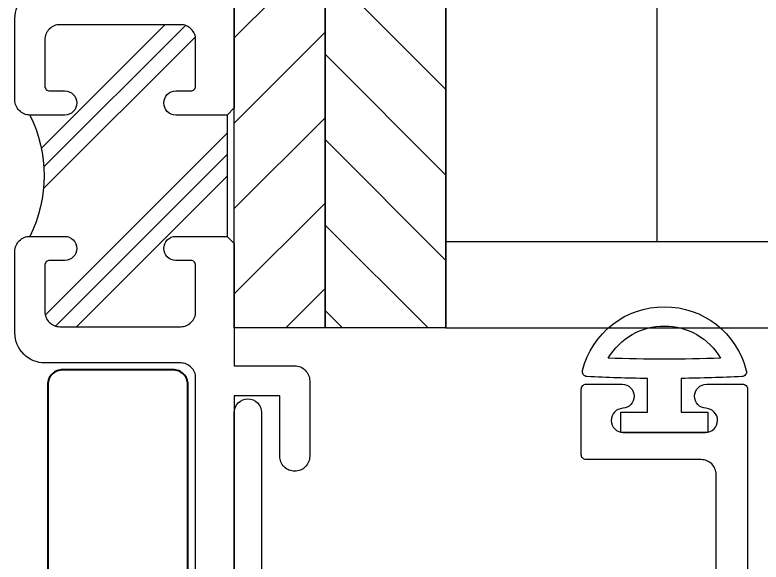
# Model space of a CAD drawing. Extents: x -23 to 190, y -172 to 85.
# Drawn here: x -6.216 to -4.672, y 51.236 to 52.368 of the extents above; entities that cross this region are included whole.
import ezdxf

# ---------------------------------------------------------------- set-up
doc = ezdxf.new("R2010")
doc.units = 0
doc.header["$MEASUREMENT"] = 0
doc.layers.get('0').update_dxf_attribs({"linetype": 'CONTINUOUS'})
for name, color, linetype in [('DIM', 7, 'CONTINUOUS'), ('FRAME', 1, 'CONTINUOUS'), ('GEOMETRY', 1, 'CONTINUOUS'), ('GLASS', 7, 'CONTINUOUS'), ('SETTING BLOCKS', 7, 'CONTINUOUS'), ('TEXT', 7, 'CONTINUOUS')]:
    doc.layers.add(name, color=color, linetype=linetype)

# ---------------------------------------------------------------- blocks, each defined once
blk = doc.blocks.new('3811 114 GLASS STOP')
for points in [[(1.9841, 0.67), (2.6521, 0.67, -0.414214), (2.6831, 0.639), (2.6831, 0.401, 0.414214), (2.6931, 0.391), (2.8291, 0.391, 0.414214), (2.8391, 0.401), (2.8391, 0.4755, 0.414214), (2.8141, 0.5005, 0.399638), (2.7892, 0.4767, -0.400364), (2.7641, 0.453, -0.414214), (2.7391, 0.478), (2.7391, 0.648, -0.414214), (2.7641, 0.673), (2.7642, 0.673, -0.399638), (2.7892, 0.6492, 0.399638), (2.8141, 0.6255, 0.414214), (2.8391, 0.6505), (2.8391, 0.725, 0.414214), (2.8291, 0.735), (2.8291, 0.735), (2.8291, 0.735), (2.8291, 0.735), (-0.0009, 0.735, 0.414214)], [(1.8181, -0.327), (2.7806, -0.327, 0.414214), (2.8086, -0.299, 0.414214), (2.7806, -0.271), (1.8954, -0.271, -0.414214)]]:
    blk.add_lwpolyline(points, format="xyb")
blk = doc.blocks.new('A$C71C12F4B')
at = {"layer": 'SETTING BLOCKS'}
h = blk.add_hatch(dxfattribs=at)
h.set_pattern_fill('ANSI31', color=256, scale=0.25, angle=90, style=0)
h.set_pattern_definition([(135, (-7.229924, -6.356783), (-0.02209709, -0.02209709), [])])
h.paths.add_polyline_path([(0.31027, 0.1095), (0, 0.1095), (0, 0.0625), (0.31027, 0.0625)])
h = blk.add_hatch(dxfattribs=at)
h.set_pattern_fill('ANSI31', color=256, scale=0.25, style=0)
h.set_pattern_definition([(45, (-7.229924, -6.356783), (-0.02209709, 0.02209709), [])])
h.paths.add_polyline_path([(0.31027, 0), (0.31027, 0.0625), (0, 0.0625), (0, 0)])
for points in [[(0, 0.0625), (0, 0.1095), (0.31027, 0.1095), (0.31027, 0.0625)], [(0, 0), (0, 0.0625), (0.31027, 0.0625), (0.31027, 0)]]:
    blk.add_lwpolyline(points, close=True, dxfattribs=at)
blk = doc.blocks.new('25031')
at = {"layer": 'GEOMETRY', "color": 5}
for p, q in [((-0.035, 0.112), (-0.035, 0.042)), ((0.035, 0.042), (0.035, 0.112)), ((-0.035, 0.042), (-0.09, 0.042)), ((-0.09, 0.042), (-0.09, 0)), ((0.09, 0.042), (0.035, 0.042)), ((0.09, 0), (0.09, 0.042)), ((-0.09, 0), (0.09, 0))]:
    blk.add_line(p, q, dxfattribs=at)
for centre, radius, start, end in [((0, 0.0856), 0.1748, 14.1622, 165.8685), ((0, 0.0856), 0.1348, 30.4808, 149.5259), ((0.0002, 3.2904), 3.1386, 267.8759, 269.9963), ((0.005, 3.0562), 2.9044, 269.9005, 272.1922), ((-0.1598, 0.1258), 0.01, 165.8685, 267.1063), ((0.1598, 0.1259), 0.01, 273.0223, 14.1622), ((0.0002, 3.2904), 3.1786, 267.1063, 269.3654), ((0.005, 3.0562), 2.9444, 270.5829, 273.0223)]:
    blk.add_arc(centre, radius, start, end, dxfattribs=at)
blk = doc.blocks.new('3809 BLOCK FRAME')
h = blk.add_hatch()
h.set_pattern_fill('PLAST', color=256, angle=45, style=0)
h.set_pattern_definition([(45, (-4.25098, -6.643), (-0.176777, 0.176777), []), (45, (-4.27308, -6.6209), (-0.176777, 0.176777), []), (45, (-4.29517, -6.5988), (-0.176777, 0.176777), [])])
edge = h.paths.add_edge_path()
edge.add_arc((-0.937, 0.093), 0.031, 270, 360, ccw=False)
edge.add_line((-0.937, 0.062), (-1.033, 0.062))
edge.add_arc((-1.033, 0.072), 0.01, 180, 270, ccw=False)
edge.add_line((-1.043, 0.072), (-1.043, 0.103))
edge.add_arc((-1.068, 0.103), 0.025, 360, 450)
edge.add_arc((-1.068, 0.103), 0.025, 90, 180)
edge.add_line((-1.093, 0.103), (-1.093, 0.031))
edge.add_arc((-1.2185, -0.2208), 0.2814, 63.5092, 116.4908)
edge.add_line((-1.344, 0.031), (-1.344, 0.103))
edge.add_arc((-1.369, 0.103), 0.025, 0, 90)
edge.add_arc((-1.369, 0.103), 0.025, 90, 180)
edge.add_line((-1.394, 0.103), (-1.394, 0.072))
edge.add_arc((-1.404, 0.072), 0.01, 270, 360, ccw=False)
edge.add_line((-1.404, 0.062), (-1.5, 0.062))
edge.add_arc((-1.5, 0.093), 0.031, 180, 270, ccw=False)
edge.add_line((-1.531, 0.093), (-1.531, 0.343))
edge.add_arc((-1.5, 0.343), 0.031, 90, 180, ccw=False)
edge.add_line((-1.5, 0.374), (-1.404, 0.374))
edge.add_arc((-1.404, 0.364), 0.01, 0, 90, ccw=False)
edge.add_line((-1.394, 0.364), (-1.394, 0.333))
edge.add_arc((-1.369, 0.333), 0.025, 180, 270)
edge.add_arc((-1.369, 0.333), 0.025, 270, 360)
edge.add_line((-1.344, 0.333), (-1.344, 0.439))
edge.add_line((-1.344, 0.439), (-1.093, 0.439))
edge.add_line((-1.093, 0.439), (-1.093, 0.333))
edge.add_arc((-1.068, 0.333), 0.025, 180, 270)
edge.add_arc((-1.068, 0.333), 0.025, 270, 360)
edge.add_line((-1.043, 0.333), (-1.043, 0.364))
edge.add_arc((-1.033, 0.364), 0.01, 90, 180, ccw=False)
edge.add_line((-1.033, 0.374), (-0.937, 0.374))
edge.add_arc((-0.937, 0.343), 0.031, 0, 90, ccw=False)
edge.add_line((-0.906, 0.343), (-0.906, 0.093))
blk.add_line((-1.093, 0.439), (-1.344, 0.439))
for points in [[(-1.093, 0.439), (-1.093, 0.333, 0.414214), (-1.068, 0.308, 0.414214), (-1.043, 0.333), (-1.043, 0.364, -0.414214), (-1.033, 0.374), (-0.937, 0.374, -0.414214), (-0.906, 0.343), (-0.906, 0.093, -0.414214), (-0.937, 0.062), (-1.033, 0.062, -0.414214), (-1.043, 0.072), (-1.043, 0.103, 0.414214), (-1.068, 0.128), (-1.068, 0.128, 0.414214), (-1.093, 0.103), (-1.093, 0.031, 0.414214), (-1.062, 0), (-0.893, 0, 0.414214), (-0.831, 0.062)], [(-1.344, 0.439), (-1.344, 0.439), (-1.359, 0.454), (-1.612, 0.454), (-1.612, 0.579, 0.414214), (-1.643, 0.61), (-1.799, 0.61, 0.414214), (-1.83, 0.579, 0.414214), (-1.799, 0.548), (-1.674, 0.548), (-1.674, 0.454), (-4.425, 0.454)], [(-2.0833, 0.374), (-1.637, 0.374, -0.414214), (-1.606, 0.343), (-1.606, 0.062, 0.414214), (-1.544, 0), (-1.375, 0, 0.414214), (-1.344, 0.031), (-1.344, 0.103, 0.414214), (-1.369, 0.128, 0.414214), (-1.394, 0.103), (-1.394, 0.072, -0.414214), (-1.404, 0.062), (-1.5, 0.062, -0.414214), (-1.531, 0.093), (-1.531, 0.343, -0.414214), (-1.5, 0.374), (-1.404, 0.374, -0.414214), (-1.394, 0.364), (-1.394, 0.333, 0.414214), (-1.369, 0.308, 0.414214), (-1.344, 0.333), (-1.344, 0.439)]]:
    blk.add_lwpolyline(points, format="xyb")
blk.add_lwpolyline([(-0.185, 0.454), (-1.078, 0.454), (-1.093, 0.439)])
blk.add_arc((-1.2185, -0.2208), 0.2814, 63.5092, 116.4908)

msp = doc.modelspace()

# ---------------------------------------------------------------- linework, layer by layer
at = {"layer": 'DIM', "color": 5, "lineweight": 40}
msp.add_lwpolyline([(-5.8584, 51.2147), (-5.8584, 51.6027, 0.414214), (-5.8894, 51.6337), (-6.1174, 51.6337, 0.414214), (-6.1484, 51.6027), (-6.1484, 49.8147, 0.414214)], format="xyb", dxfattribs=at)
at = {"layer": 'GLASS'}
for p, q in [((-5.3244, 51.7202), (-5.3244, 52.9613)), ((-4.8874, 51.8988), (-4.8874, 52.7738)), ((-5.3244, 51.8988), (-3.5401, 51.8988)), ((-5.3244, 51.7202), (-3.5401, 51.7202))]:
    msp.add_line(p, q, dxfattribs=at)

# ---------------------------------------------------------------- block references
at = {"layer": 'FRAME', "xscale": -1, "rotation": 270}
for name, p in [('3809 BLOCK FRAME', (-6.2164, 53.2537)), ('3811 114 GLASS STOP', (-5.4354, 48.7646))]:
    msp.add_blockref(name, p, dxfattribs=at)
at = {"layer": 'TEXT', "xscale": 4, "yscale": 4, "zscale": 4, "rotation": 90}
msp.add_blockref('A$C71C12F4B', (-5.3244, 51.7202), dxfattribs=at)
at = {"layer": 'TEXT', "xscale": -1}
msp.add_blockref('25031', (-4.8724, 51.5037), dxfattribs=at)

doc.saveas('drawing.dxf')
